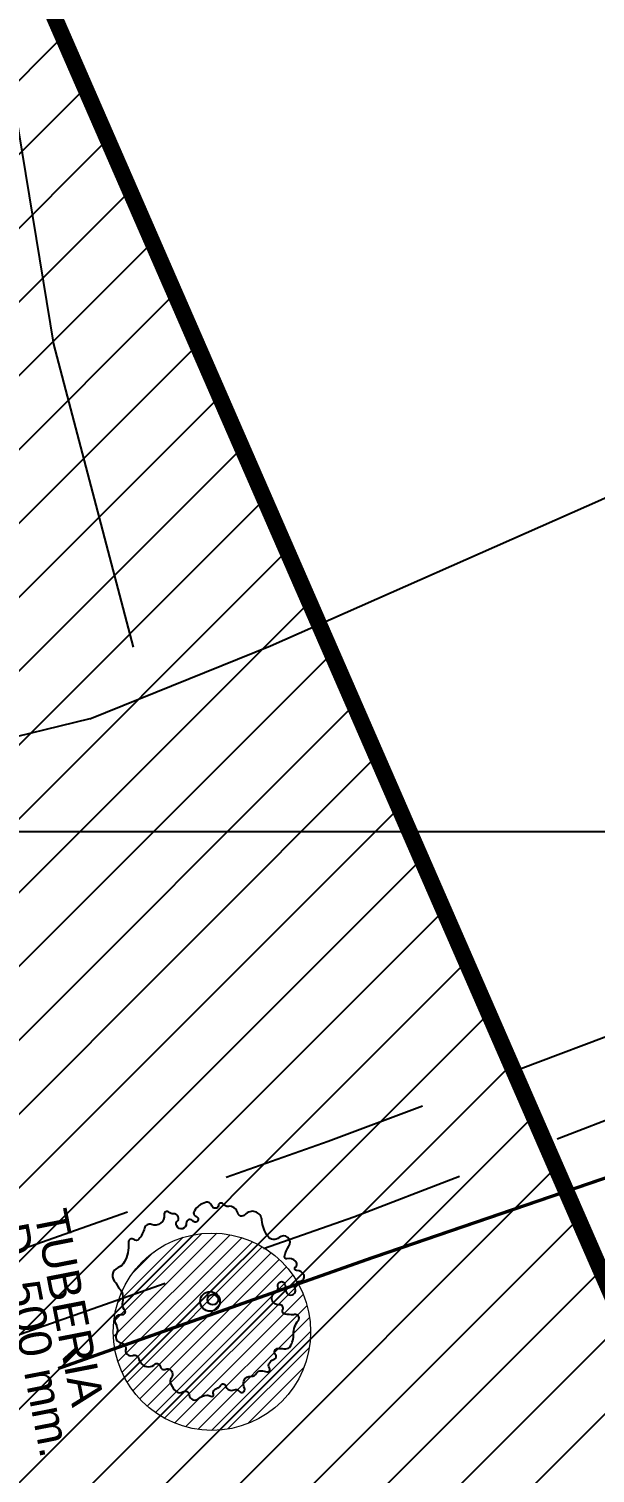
# Model space of a CAD drawing. Extents: x 352140 to 354978, y 6304672 to 6307963.
# Drawn here: x 352416.35 to 352433.57, y 6305880.49 to 6305924.41 of the extents above; entities that cross this region are included whole.
import ezdxf

# ---------------------------------------------------------------- set-up
doc = ezdxf.new("R2010")
doc.units = 0
for name, pattern in [('CONTINUOS', [0]), ('DASHDOT', [1, 0.5, -0.25, 0, -0.25]), ('DASHED', [19.05, 12.7, -6.35]), ('HIDDEN', [9.525, 6.35, -3.175])]:
    doc.linetypes.add(name, pattern=pattern)
doc.layers.get('0').update_dxf_attribs({"linetype": 'CONTINUOUS'})
for name, color, linetype in [('03_Pav ext_Vereda HC', 42, 'CONTINUOUS'), ('03_S2_Pav ext_Borde vereda', 7, 'CONTINUOUS'), ('1-CAMINO DE TIERRA', 252, 'HIDDEN'), ('1-CERCO', 252, 'CERCO_LINE'), ('1-coordenadas', 8, 'CONTINUOUS'), ('1-PIRCA', 252, 'CONTINUOUS'), ('1-TEXTOS', 7, 'CONTINUOUS'), ('Paisajismo', 253, 'CONTINUOUS')]:
    doc.layers.add(name, color=color, linetype=linetype)
doc.layers.add('0_ASD_LINEA OFICIAL', color=253, linetype='DASHDOT', lineweight=20)
doc.layers.add('0_ASD_TOPOGRAFIA_ELEMENTOS', color=7, linetype='CONTINUOS', lineweight=5, true_color=0xbdbdbd)
doc.styles.add('A', font='arial.ttf', dxfattribs={"height": 2})
doc.linetypes.add('CERCO_LINE', pattern='A,0.5,-0.2,[" X ",Standard,S=0.1,R=0,X=-0.1,Y=-0.05],-0.25', length=0.95)

# ---------------------------------------------------------------- blocks, each defined once
blk = doc.blocks.new('COORDENADAS')
at = {"layer": '1-coordenadas'}
blk.add_line((20, -300.625), (1420, -300.625), dxfattribs=at)
blk = doc.blocks.new('A$C27410629')
at = {"true_color": 0x136734, "transparency": 33554559}
h = blk.add_hatch(dxfattribs=at)
h.set_pattern_fill('ANSI31', color=116, scale=0.5)
h.set_pattern_definition([(45, (-8759.5625, -519.1036), (-1.12253202, 1.12253202), [])])
h.paths.add_polyline_path([(137.507, 1252.464, 0.117627), (109.815, 1254.194, 0.066925), (94.445, 1249.334, 0.315349), (64.302, 1196.27, 0.022683), (65.729, 1185.31), (112.36, 1218.953), (153.478, 1161.962), (172.105, 1139.481), (187.958, 1141.808), (193.565, 1120.466), (224.198, 1050.129), (250.62, 989.479), (268.153, 972.735, 0.000007), (291.49, 983.299), (238.195, 1105.634), (205.293, 1181.112), (177.053, 1197.652)])
at = {"layer": '0_ASD_LINEA OFICIAL', "ltscale": 8, "const_width": 0.5}
blk.add_lwpolyline([(137.507, 1252.464), (177.053, 1197.652), (205.293, 1181.112), (238.195, 1105.634), (279.387, 1122.912), (245.58, 1209.119)], dxfattribs=at)
blk.add_lwpolyline([(250.62, 989.479), (268.153, 972.735, 0.000007), (291.49, 983.299), (291.49, 983.299), (238.195, 1105.634), (205.293, 1181.112), (177.053, 1197.652), (137.615, 1252.315)], format="xyb", dxfattribs=at)
blk = doc.blocks.new('1.0 - LO RECABARREN LOTEO PARQUE - VEGETACION EXISTENTE ETAPA MUNICIPAL__2024')
at = {"layer": 'Paisajismo'}
blk.add_lwpolyline([(352419.185, 6305885.3, 0.695514), (352419.002, 6305885.014, -0.225539), (352419.011, 6305884.697, 0.502349), (352419.151, 6305884.451, -0.480275), (352419.291, 6305884.225, 0.236944), (352419.303, 6305884.157, 0.402922), (352419.509, 6305884.062, -0.496235), (352419.682, 6305883.992, 0.133034), (352419.788, 6305883.811, 0.435334), (352420.191, 6305883.812, -0.48857), (352420.34, 6305883.74, 0.487744), (352420.518, 6305883.654, -0.306452), (352420.649, 6305883.636, -0.440489), (352420.676, 6305883.368, 0.312323), (352420.658, 6305883.215), (352420.762, 6305883.035), (352420.839, 6305882.97, 0.34298), (352421.034, 6305882.961, -0.578532), (352421.226, 6305882.872, 0.630017), (352421.524, 6305882.761, -0.192049), (352421.76, 6305882.857, -0.132644), (352421.883, 6305882.825, 0.684945), (352421.966, 6305882.892, -0.434895), (352422.063, 6305883.066, 0.210746), (352422.183, 6305883.159, -0.66672), (352422.333, 6305883.143, 0.455283), (352422.595, 6305883.024, -0.36792), (352422.744, 6305882.982, 0.917062), (352422.909, 6305883.073, -0.17032), (352422.892, 6305883.287, -0.373294), (352423.112, 6305883.437, 0.320113), (352423.276, 6305883.528, -0.324618), (352423.413, 6305883.602, -0.030599), (352423.59, 6305883.567, 0.705509), (352423.666, 6305883.679, -0.351987), (352423.674, 6305883.857, -0.121251), (352423.83, 6305883.966, 0.557773), (352423.853, 6305884.089, -0.702312), (352423.933, 6305884.281, 0.00134), (352424.164, 6305884.271, 0.275424), (352424.301, 6305884.345, 0.141884), (352424.398, 6305884.714, -0.185693), (352424.546, 6305885.133, 0.845901), (352424.393, 6305885.3, -0.027452), (352424.142, 6305885.325, -0.511938), (352424.073, 6305885.463, 0.596257), (352423.974, 6305885.607, -0.218718), (352423.796, 6305885.667, -0.504553), (352423.833, 6305885.969, 0.333432), (352423.925, 6305886.178, -0.960201), (352424.133, 6305886.24, -0.048446), (352424.163, 6305886.042, 0.691275), (352424.427, 6305885.959, 0.249464), (352424.45, 6305886.091, -0.477835), (352424.603, 6305886.324, 0.474467), (352424.718, 6305886.497, 0.350397), (352424.493, 6305886.65, -0.734236), (352424.453, 6305886.749, 0.4465), (352424.461, 6305886.936, 0.256306), (352424.198, 6305887.01, -0.540668), (352424.129, 6305887.075, -0.104183), (352424.259, 6305887.39, 0.886542), (352423.959, 6305887.652, -0.454348), (352423.614, 6305887.694, -0.127722), (352423.44, 6305888.183, 0.66458), (352422.922, 6305888.348, -0.617045), (352422.702, 6305888.402, 0.385869), (352422.417, 6305888.602, -0.277167), (352422.26, 6305888.671, 0.694615), (352422.116, 6305888.633, -0.826602), (352421.919, 6305888.615, 0.422884), (352421.719, 6305888.722, 0.171768), (352421.388, 6305888.47, 0.530933), (352421.426, 6305888.304, -1.218169), (352421.352, 6305888.14, 0.83433), (352421.136, 6305888.081, -0.852178), (352420.848, 6305888.009, -0.425419), (352420.885, 6305888.172, 0.591843), (352420.751, 6305888.374, -0.21824), (352420.611, 6305888.425, 0.717366), (352420.465, 6305888.351, -0.578113), (352420.078, 6305888.048, 0.455115), (352419.868, 6305887.942, -0.115633), (352419.693, 6305887.603, -0.413171), (352419.55, 6305887.591, 0.672312), (352419.377, 6305887.501, -0.150092), (352419.252, 6305886.902, -0.178299), (352419.067, 6305886.741, 0.579756), (352418.994, 6305886.281), (352419.087, 6305886.119, -0.210194), (352419.213, 6305885.852, -0.074626), (352419.195, 6305885.698, 0.244437), (352419.241, 6305885.478, -0.659078), (352419.185, 6305885.3, 0.695514)], format="xyb", close=True, dxfattribs=at)
for centre, radius in [((352421.861, 6305885.711), 0.299), ((352421.943, 6305885.765), 0.162)]:
    blk.add_circle(centre, radius, dxfattribs=at)

msp = doc.modelspace()

# ---------------------------------------------------------------- hatches: boundary and pattern name
at = {"layer": '03_Pav ext_Vereda HC'}
h = msp.add_hatch(dxfattribs=at)
h.set_pattern_fill('DOTS', color=256, scale=0.2, style=0)
h.paths.add_polyline_path([(352533.778, 6305988.648, 0.001234), (352535.675, 6305989.286), (352535.027, 6305991.179, -0.001237), (352533.136, 6305990.542, -0.02053), (352503.885, 6305981.94), (352503.284, 6305984.518), (352499.404, 6305983.544), (352499.999, 6305980.991, -0.008887), (352487.105, 6305978.156, -0.014555), (352464.628, 6305974.17, -0.00899), (352459.993, 6305973.57), (352460.198, 6305971.581, 0.009019), (352464.921, 6305972.192, 0.014552), (352487.505, 6305976.197, 0.032114)])
h.paths.add_polyline_path([(352453.016, 6305972.984, -0.006801), (352449.483, 6305972.831, -0.009067), (352444.77, 6305972.776), (352444.577, 6305970.777, 0.016383), (352453.222, 6305970.992)])
h.paths.add_polyline_path([(352389.646, 6305991.88, -0.017533), (352376.951, 6305998.315), (352352.153, 6306011.999, 0.044404), (352342.054, 6306016.09, 0.113324), (352314.471, 6306018.047), (352314.936, 6306016.097, -0.157241), (352351.214, 6306010.233), (352375.985, 6305996.564, 0.017506), (352388.785, 6305990.075, -0.01159), (352405.987, 6305981.142, 0.086762), (352437.575, 6305971.093), (352437.767, 6305973.086, -0.086498), (352406.931, 6305982.905, 0.01159)])
h.paths.add_polyline_path([(352298.931, 6306011.292, -0.04077), (352308.087, 6306014.636), (352307.625, 6306016.576, 0.043034), (352297.553, 6306012.855, 0.272225), (352266.143, 6305966.55), (352264.433, 6305966.568, 0.015316), (352263.857, 6305962.574), (352266.03, 6305962.551, 0.021547), (352266.273, 6305957.803, 0.063283), (352273.011, 6305926.495, 0.007704), (352278.126, 6305912.651), (352279.989, 6305913.378, -0.007677), (352274.912, 6305927.117, -0.063391), (352268.265, 6305957.983, -0.318336)])
at = {"layer": '0_ASD_TOPOGRAFIA_ELEMENTOS'}
h = msp.add_hatch(dxfattribs=at)
h.set_pattern_fill('ANSI31', color=256, scale=0.1)
h.set_pattern_definition([(45, (346119.14526, 6304145.03758), (-0.224506403, 0.224506403), [])])
edge = h.paths.add_edge_path()
edge.add_arc((352421.919, 6305884.79), 3, 0, 360)

# ---------------------------------------------------------------- linework, layer by layer
msp.add_circle((352421.919, 6305884.79), 3, dxfattribs=at)
at = {"layer": '1-CAMINO DE TIERRA', "flags": 128}
for points in [[(352607.64, 6305979.815), (352595.662, 6305973.801), (352587.194, 6305969.429), (352574.37, 6305962.924), (352567.258, 6305959.232), (352557.997, 6305954.445), (352548.615, 6305949.552), (352540.491, 6305945.203), (352529.098, 6305939.213), (352519.624, 6305934.074), (352511.649, 6305929.898), (352501.487, 6305924.31), (352493.855, 6305920.188), (352484.267, 6305915.068), (352473.889, 6305910.014), (352464.48, 6305905.817), (352455.173, 6305902.087), (352444.191, 6305897.701), (352434.465, 6305893.974), (352425.452, 6305890.572), (352413.92, 6305886.513)], [(352414.503, 6305884.167), (352426.235, 6305888.284), (352435.455, 6305891.824), (352444.768, 6305895.243), (352456.273, 6305899.776), (352465.133, 6305903.239), (352475.06, 6305907.873), (352485.171, 6305912.687), (352495.221, 6305918.173), (352502.597, 6305922.104), (352512.934, 6305927.772), (352520.597, 6305932.004), (352530.432, 6305937.188), (352541.507, 6305943.044), (352549.796, 6305947.283), (352559.224, 6305952.057), (352568.45, 6305957.205), (352575.349, 6305960.324), (352588.64, 6305967), (352596.838, 6305971.102), (352608.345, 6305976.949)]]:
    msp.add_lwpolyline(points, dxfattribs=at)
at = {"layer": '1-CERCO', "ltscale": 6, "flags": 128}
for points in [[(352418.207, 6305903.426), (352423.697, 6305905.654), (352433.742, 6305910.094), (352443.727, 6305914.769), (352453.194, 6305919.316), (352472.824, 6305928.871), (352482.768, 6305933.721), (352490.081, 6305937.183), (352498.839, 6305941.352), (352504.746, 6305944.198), (352514.278, 6305948.789), (352521.621, 6305952.298), (352533.254, 6305957.789), (352545.359, 6305963.341), (352552.381, 6305966.719), (352561.853, 6305971.263), (352571.196, 6305975.978), (352580.579, 6305980.618), (352587.699, 6305984.071)], [(352407.427, 6305976.42), (352408.03, 6305973.073), (352409.687, 6305964.247), (352411.756, 6305954.334), (352412.437, 6305946.475), (352414.009, 6305934.932), (352415.722, 6305923.231), (352417.1, 6305914.83), (352419.528, 6305905.605)], [(352418.207, 6305903.426), (352415.048, 6305902.659)]]:
    msp.add_lwpolyline(points, dxfattribs=at)
at = {"layer": '1-PIRCA', "const_width": 0.1, "flags": 128}
msp.add_lwpolyline([(352531.843, 6305934.909), (352522.243, 6305929.767), (352514.441, 6305925.624), (352503.92, 6305920.131), (352496.563, 6305916.283), (352486.136, 6305910.921), (352476.155, 6305905.92), (352465.748, 6305901.296), (352457.063, 6305897.786), (352445.27, 6305893.476), (352436.09, 6305890.223), (352426.73, 6305887.019), (352417.243, 6305883.669)], dxfattribs=at)

# ---------------------------------------------------------------- block references
at = {"color": 252, "linetype": 'DASHED'}
msp.add_blockref('COORDENADAS', (352180, 6306200.625), dxfattribs=at)
at = {"layer": '03_S2_Pav ext_Borde vereda', "linetype": 'Continuous'}
msp.add_blockref('A$C27410629', (352203.962, 6304761.714), dxfattribs=at)
at = {"layer": 'Paisajismo'}
msp.add_blockref('1.0 - LO RECABARREN LOTEO PARQUE - VEGETACION EXISTENTE ETAPA MUNICIPAL__2024', (0, 0), dxfattribs=at)

# ---------------------------------------------------------------- texts
at = {"layer": '1-TEXTOS', "style": 'A'}
for s, p in [('TUBERIA', (352416.511, 6305888.403)), ('D. 500 mm.', (352415.337, 6305887.989))]:
    msp.add_text(s, height=1, rotation=281.0512, dxfattribs=at).set_placement(p)

doc.saveas('drawing.dxf')
